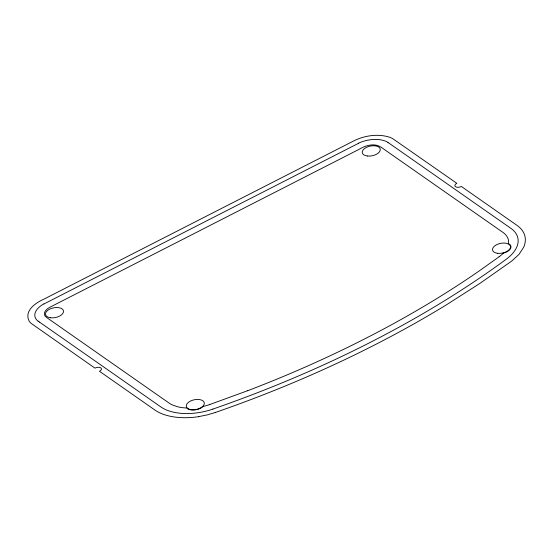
<?xml version="1.0" encoding="UTF-8"?>
<svg xmlns="http://www.w3.org/2000/svg" width="553" height="553" viewBox="0 0 553 553"><rect width="100%" height="100%" fill="white"/><g stroke="black" fill="none" stroke-linecap="round" stroke-linejoin="round"><path stroke-width="0.83" d="M499.076 256.799L478.221 271.634A764.274 412.891 -11.6 0 1 247.751 390.688M499.124 256.758L501.481 254.892A35.192 19.016 -11.6 0 0 503.348 253.136M43.901 303.984L358.731 143.199M247.751 390.681L209.933 404.471M209.808 404.52L209.442 404.644A35.205 19.016 -11.6 0 1 203.117 406.455A9.601 5.191 -11.6 0 1 194.504 409.96A9.601 5.191 -11.6 0 1 186.707 408.038L182.663 407.692A34.687 18.74 -11.6 0 1 177.091 406.607L172.785 405.093A36.871 19.922 -11.6 0 1 168.796 402.874L46.348 317.291L44.98 315.894L44.378 314.27L44.613 312.376L45.636 310.558L47.89 308.436L51.132 306.597L359.775 148.971C365.934 145.328 374.326 142.909 380.796 147.015M215.228 412.531C282.908 389.015 348.846 360.252 411.425 325.295A781.949 422.437 -11.6 0 0 446.471 304.793L479.852 283.433L511.76 261.037L518.984 254.421L523.65 247.274A51.982 28.079 -11.6 0 0 516.875 225.278L461.333 186.451A4.134 2.233 -11.6 0 1 455.513 186.714A4.134 2.233 -11.6 0 1 456.854 183.32L392.651 138.596A29.862 16.134 -11.6 0 0 389.471 137.185C376.946 133.273 363.065 135.782 351.68 141.969L44.074 299.069C35.71 302.788 23.827 310.731 29.185 321.189A29.855 16.127 -11.6 0 0 31.016 323.284L94.971 368.139A4.134 2.233 -11.6 0 1 100.791 367.876A4.134 2.233 -11.6 0 1 99.45 371.27L154.854 409.994A52.238 28.224 -11.6 0 0 198.776 416.658M215.158 412.552L207.057 414.937L198.776 416.596M387.909 142.418L388.766 142.992M39.491 322.095L160.861 406.925A44.752 24.18 -11.6 0 0 212.898 409.109M39.429 322.053L38.129 321.127M381.148 147.257L502.933 232.398A35.046 18.933 -11.6 0 1 508.594 241.108L508.539 243.673A9.601 5.191 -11.6 0 1 510.509 248.574A9.601 5.191 -11.6 0 1 503.368 253.115M389.181 143.282L510.868 228.348A44.675 24.132 -11.6 0 1 506.195 259.281A773.453 417.854 -11.6 0 1 212.877 409.082M38.019 321.106A22.542 12.18 -11.6 0 1 43.805 303.922M358.648 143.13A22.542 12.18 -11.6 0 1 387.957 142.391M367.406 156.015A9.159 4.949 -11.6 0 0 380.25 149.213A9.159 4.949 -11.6 0 0 366.1 147.54A9.159 4.949 -11.6 0 0 367.406 156.015M497.679 253.309A9.159 4.949 -11.6 0 0 510.516 246.5A9.159 4.949 -11.6 0 0 496.373 244.834A9.159 4.949 -11.6 0 0 497.679 253.309M191.462 409.697A9.159 4.949 -11.6 0 0 204.299 402.888A9.159 4.949 -11.6 0 0 190.156 401.222A9.159 4.949 -11.6 0 0 191.462 409.697M50.641 317.788A9.159 4.949 -11.6 0 0 63.484 310.986A9.159 4.949 -11.6 0 0 49.335 309.314A9.159 4.949 -11.6 0 0 50.641 317.788"/></g></svg>
